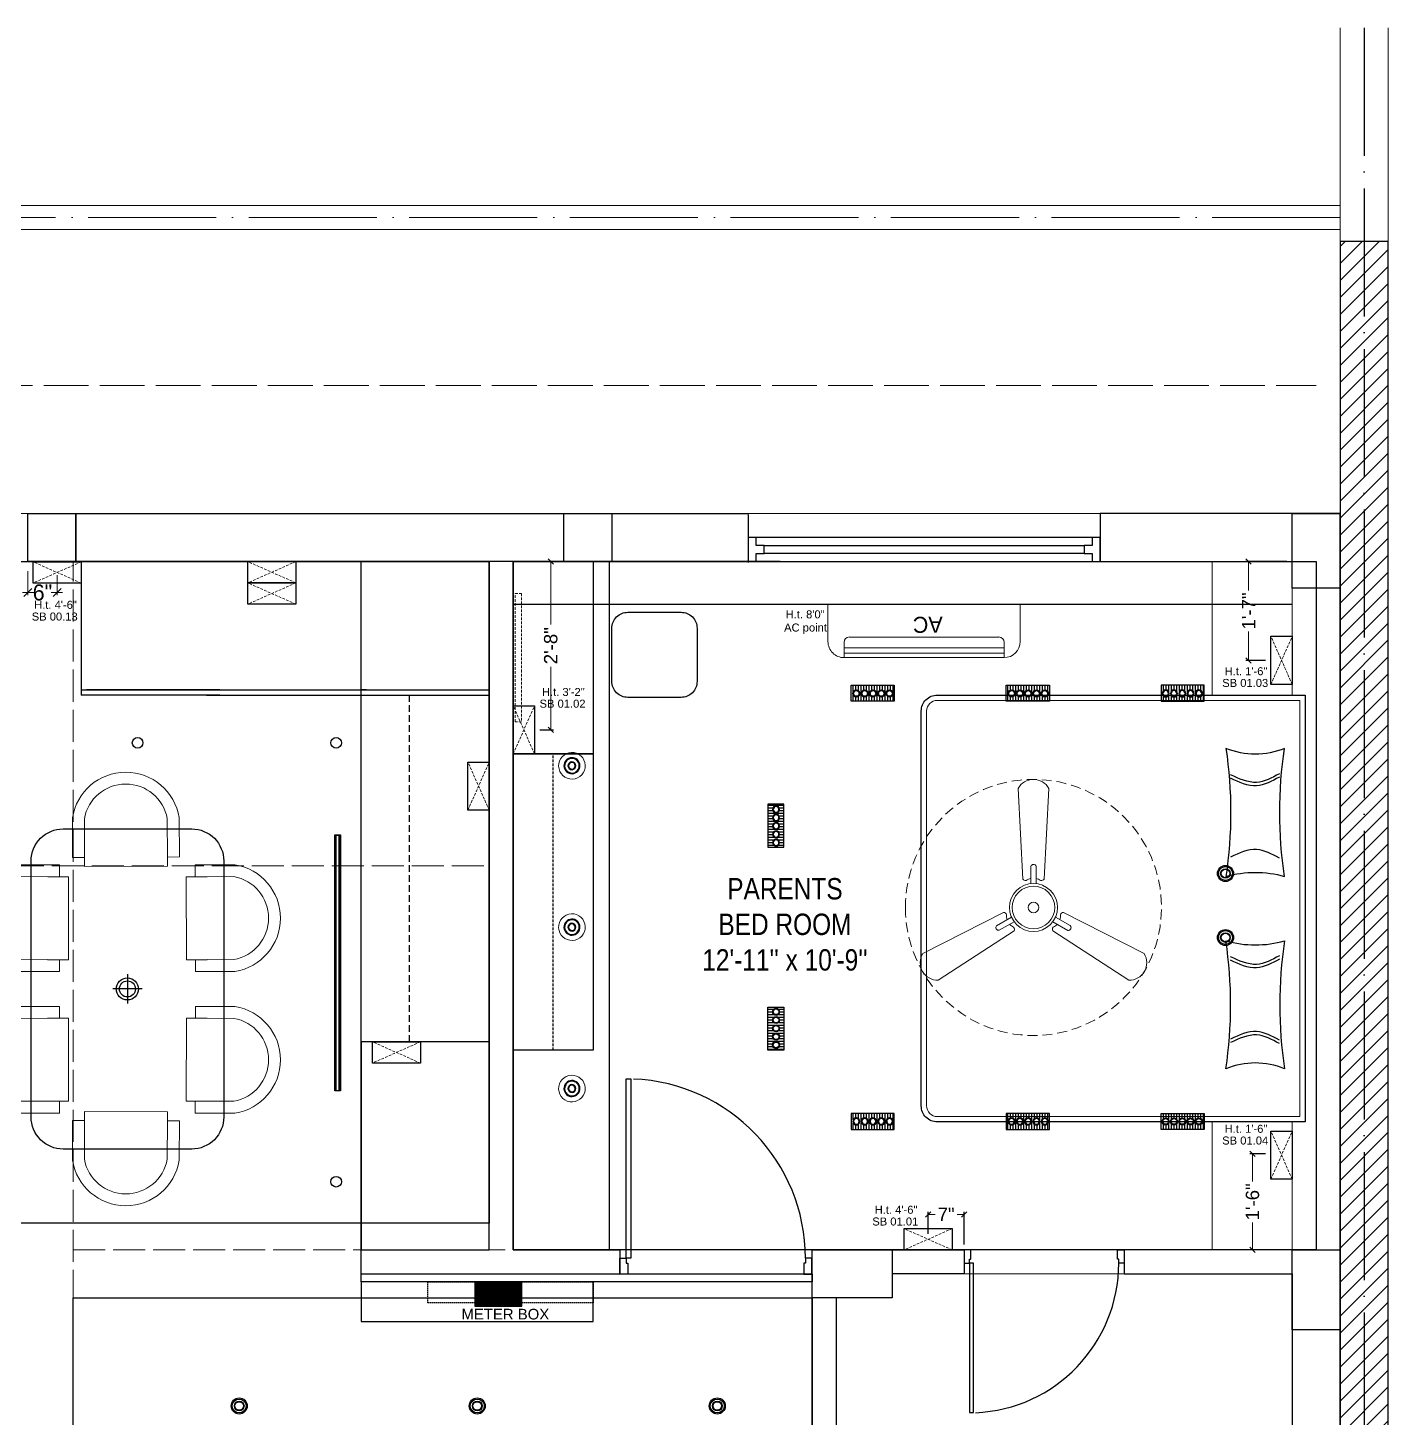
# Model space of a CAD drawing. Header units: millimetres. Extents: x 35877 to 3066687, y -650199 to -40525.
# Drawn here: x 148196.4 to 148451.4, y -180209.5 to -179948.9 of the extents above; entities that cross this region are included whole.
import ezdxf

# ---------------------------------------------------------------- set-up
doc = ezdxf.new("R2010")
doc.units = ezdxf.units.MM
doc.header["$MEASUREMENT"] = 0
doc.header["$PDMODE"] = 35
for name, pattern in [('ACAD_ISO02W100', [15, 12, -3]), ('ACAD_ISO04W100', [30, 24, -3, 0, -3]), ('DASHED', [0.75, 0.5, -0.25]), ('DASHED2', [0.375, 0.25, -0.125]), ('HIDDEN', [0.375, 0.25, -0.125])]:
    doc.linetypes.add(name, pattern=pattern)
doc.layers.get('Defpoints').update_dxf_attribs({"color": 220})
for name, color, linetype in [('AR DOOR', 40, 'Continuous'), ('AR ELE-5', 134, 'Continuous'), ('str coll', 6, 'Continuous')]:
    doc.layers.add(name, color=color, linetype=linetype)
for name, color, linetype, lineweight in [('COLUMN', 1, 'Continuous', 30), ('dim05', 1, 'Continuous', 13), ('el', 7, 'Continuous', 20), ('ELEC-wires', 1, 'DASHED2', 13), ('Electrical', 84, 'Continuous', 30), ('FIRST FLOOR ( TEXT )', 7, 'Continuous', 9), ('FURNITURE', 32, 'Continuous', 9), ('furniture dimensions', 1, 'DASHED', 0), ('GROUND FLOOR', 7, 'Continuous', 9), ('GROUND FLOOR  ( HATCH )', 251, 'Continuous', 9), ('GROUND FLOOR  ( PLINE )', 251, 'Continuous', 30), ('Labelling', 1, 'Continuous', 25), ('Text', 7, 'Continuous', 15), ('wall', 7, 'Continuous', 30), ('X_PLOT', 1, 'Continuous', 9)]:
    doc.layers.add(name, color=color, linetype=linetype, lineweight=lineweight)
doc.layers.add('PDF_INT-ELEC SWITCH BOARD', color=7, linetype='Continuous', true_color=0x00751d)
doc.layers.add('XX~SLAB ( PLINE )', color=251, linetype='Continuous', plot=False)
doc.styles.add('Arial', font='arial.ttf')
doc.styles.add('century g', font='GOTHIC.TTF')
doc.styles.add('KATHA', font='swissc.ttf')
doc.styles.get("Standard").update_dxf_attribs({"font": 'arial.ttf', "height": 6})
doc.styles.add('TEXT', font='eurr____.ttf')
doc.dimstyles.new('Archana', dxfattribs={"dimtxt": 2, "dimasz": 0.75, "dimexe": 0.5, "dimexo": 0.5, "dimgap": 0, "dimtad": 0, "dimzin": 0, "dimdsep": 46, "dimlunit": 4, "dimtxsty": 'century g', "dimblk": 'OBLIQUE', "dimcen": 0, "dimdle": 1, "dimclrd": 256, "dimclre": 256, "dimclrt": 256, "dimadec": 0, "dimazin": 0, "dimtfac": 1, "dimtofl": 0, "dimtmove": 1, "dimatfit": 3, "dimfxl": 1, "dimfxlon": 1, "dimtolj": 1, "dimtzin": 0, "dimlwd": -1, "dimlwe": -1, "dimarcsym": 0})
doc.dimstyles.new('ISO-25', dxfattribs={"dimtxt": 2.5, "dimasz": 1, "dimexe": 0.5, "dimexo": 1, "dimtad": 0, "dimdec": 1, "dimlunit": 4, "dimtxsty": 'Standard', "dimblk": 'OBLIQUE', "dimcen": 2.5, "dimclrd": 1, "dimclre": 1, "dimclrt": 5, "dimadec": 0, "dimazin": 0, "dimtfac": 1, "dimtdec": 1, "dimtmove": 0, "dimatfit": 3, "dimfxl": 1, "dimlwd": -1, "dimarcsym": 0})

# ---------------------------------------------------------------- blocks, each defined once
blk = doc.blocks.new('1')
at = {"color": 9, "true_color": 0xc7c8ca}
blk.add_lwpolyline([(133528.03, -183459.53), (133529.2, -183459.53), (133529.2, -183483.54), (133528.03, -183483.54)], close=True, dxfattribs=at)
at = {"layer": 'FURNITURE', "color": 9, "lineweight": 25, "true_color": 0xc7c8ca}
blk.add_line((133527.66, -183461.53), (133673.66, -183461.53), dxfattribs=at)
at = {"layer": 'FURNITURE', "color": 9, "linetype": 'DASHED', "lineweight": 25, "true_color": 0xc7c8ca}
blk.add_line((133535.13, -183545.12), (133535.13, -183489.56), dxfattribs=at)
at = {"layer": 'FURNITURE', "color": 9, "lineweight": 30, "true_color": 0xc7c8ca}
for points in [[(133527.66, -183453.53), (133542.6, -183453.53), (133542.6, -183489.56), (133527.66, -183489.56)], [(133527.66, -183489.56), (133542.6, -183489.56), (133542.6, -183545.12), (133527.66, -183545.12)]]:
    blk.add_lwpolyline(points, close=True, dxfattribs=at)
at = {"layer": 'FURNITURE', "color": 9, "true_color": 0xc7c8ca}
blk.add_lwpolyline([(133673.66, -183453.53), (133673.66, -183478.54), (133658.66, -183478.54), (133658.66, -183453.53), (133673.66, -183453.53)], dxfattribs=at)
at = {"layer": 'FURNITURE', "color": 9, "lineweight": 30, "true_color": 0xc7c8ca}
for points in [[(133549.14, -183463.02), (133559.1, -183463.02, -0.414214), (133562.1, -183466.02), (133562.1, -183475.98, -0.414214), (133559.1, -183478.98), (133549.14, -183478.98, -0.414214), (133546.14, -183475.98), (133546.14, -183466.02, -0.414214)], [(133604.13, -183555.54), (133604.13, -183481.54, -0.414214), (133607.13, -183478.54), (133676.06, -183478.54), (133676.06, -183558.54), (133607.13, -183558.54, -0.414214)]]:
    blk.add_lwpolyline(points, format="xyb", close=True, dxfattribs=at)
at = {"layer": 'FURNITURE', "color": 9, "true_color": 0xc7c8ca}
blk.add_lwpolyline([(133605.13, -183555.54), (133605.13, -183481.54, -0.414214), (133607.13, -183479.54), (133675.06, -183479.54), (133675.06, -183557.54), (133607.13, -183557.54, -0.414214)], format="xyb", close=True, dxfattribs=at)
blk.add_lwpolyline([(133673.65, -183558.52), (133658.65, -183558.52), (133658.65, -183582.53), (133673.65, -183582.53)], close=True, dxfattribs=at)
blk = doc.blocks.new('*U20')
for points in [[(0, 0), (0, 1120), (30, 1120), (30, 0)], [(-40, 0), (0, 0), (0, -30), (10, -30), (10, -100), (-40, -100)], [(1160, 0), (1120, 0), (1120, -30), (1110, -30), (1110, -100), (1160, -100)]]:
    blk.add_lwpolyline(points, close=True)
at = {"layer": 'AR ELE-5', "linetype": 'ByBlock', "ltscale": 15}
blk.add_arc((-1.6, -0.7), 1121.6, 0.03474, 87.62699, dxfattribs=at)
blk = doc.blocks.new('*U25')
for points in [[(-40, 0), (0, 0), (0, 30), (10, 30), (10, 100), (-40, 100)], [(0, 0), (0, -1120), (30, -1120), (30, 0)], [(1160, 0), (1120, 0), (1120, 30), (1110, 30), (1110, 100), (1160, 100)]]:
    blk.add_lwpolyline(points, close=True)
at = {"layer": 'AR ELE-5', "linetype": 'ByBlock', "ltscale": 15}
blk.add_arc((-2, 1), 1122, 272.373, 359.9653, dxfattribs=at)
blk = doc.blocks.new('SD DSD')
at = {"layer": 'FURNITURE', "color": 9, "true_color": 0xc7c8ca, "transparency": 33554687}
for p, q in [((3348486.7, -514623.32), (3348486.68, -514619.42)), ((3348502.23, -514619.34), (3348502.25, -514623.25)), ((3348486.7, -514623.32), (3348502.25, -514623.25)), ((3348483.69, -514625.26), (3348479.79, -514625.25)), ((3348483.69, -514625.26), (3348483.66, -514640.81)), ((3348505.76, -514625.26), (3348509.66, -514625.25)), ((3348505.76, -514625.26), (3348505.79, -514640.81)), ((3348479.75, -514640.8), (3348483.66, -514640.81)), ((3348509.7, -514640.8), (3348505.79, -514640.81)), ((3348479.75, -514651.77), (3348483.66, -514651.76)), ((3348483.69, -514667.31), (3348483.66, -514651.76)), ((3348505.76, -514667.31), (3348505.79, -514651.76)), ((3348509.7, -514651.77), (3348505.79, -514651.76)), ((3348483.69, -514667.31), (3348479.79, -514667.32)), ((3348486.7, -514669.25), (3348486.68, -514673.16)), ((3348486.7, -514669.25), (3348502.25, -514669.32)), ((3348502.23, -514673.23), (3348502.25, -514669.32)), ((3348505.76, -514667.31), (3348509.66, -514667.32))]:
    blk.add_line(p, q, dxfattribs=at)
at = {"layer": 'FURNITURE', "color": 9, "true_color": 0xc7c8ca, "transparency": 33554687, "flags": 128}
for points in [[(3348502.23, -514621.56), (3348504.46, -514621.55), (3348504.42, -514614.17, 0.853613), (3348484.42, -514614.22), (3348484.46, -514621.65), (3348486.68, -514621.64)], [(3348502.22, -514619.34), (3348502.23, -514621.56), (3348502.2, -514614.36, 0.835758), (3348486.65, -514614.39), (3348486.67, -514619.42), (3348486.68, -514621.64)], [(3348481.97, -514640.8), (3348481.97, -514643.02), (3348474.58, -514643.01, -0.853613), (3348474.58, -514623.01), (3348482.01, -514623.02), (3348482.01, -514625.25)], [(3348507.48, -514640.8), (3348507.48, -514643.02), (3348514.87, -514643.01, 0.853613), (3348514.87, -514623.01), (3348507.44, -514623.02), (3348507.44, -514625.25)], [(3348479.75, -514640.79), (3348481.97, -514640.8), (3348474.77, -514640.78, -0.835758), (3348474.76, -514625.23), (3348479.79, -514625.24), (3348482.01, -514625.25)], [(3348509.7, -514640.79), (3348507.48, -514640.8), (3348514.68, -514640.78, 0.835758), (3348514.69, -514625.23), (3348509.66, -514625.24), (3348507.44, -514625.25)], [(3348481.97, -514651.77), (3348481.97, -514649.55), (3348474.58, -514649.57, 0.853613), (3348474.58, -514669.57), (3348482.01, -514669.55), (3348482.01, -514667.32)], [(3348507.48, -514651.77), (3348507.48, -514649.55), (3348514.87, -514649.57, -0.853613), (3348514.87, -514669.57), (3348507.44, -514669.55), (3348507.44, -514667.32)], [(3348479.75, -514651.78), (3348481.97, -514651.77), (3348474.77, -514651.79, 0.835758), (3348474.76, -514667.34), (3348479.79, -514667.33), (3348482.01, -514667.33)], [(3348509.7, -514651.78), (3348507.48, -514651.77), (3348514.68, -514651.79, -0.835758), (3348514.69, -514667.34), (3348509.66, -514667.33), (3348507.44, -514667.33)], [(3348502.23, -514671.01), (3348504.46, -514671.02), (3348504.42, -514678.4, -0.853613), (3348484.42, -514678.36), (3348484.46, -514670.92), (3348486.68, -514670.93)], [(3348502.22, -514673.23), (3348502.23, -514671.01), (3348502.2, -514678.21, -0.835758), (3348486.65, -514678.18), (3348486.67, -514673.16), (3348486.68, -514670.93)]]:
    blk.add_lwpolyline(points, format="xyb", dxfattribs=at)
at = {"layer": 'FURNITURE', "color": 9, "lineweight": 30, "true_color": 0xc7c8ca, "transparency": 33554687}
blk.add_lwpolyline([(3348506.78, -514676.29), (3348482.68, -514676.29, -0.414214), (3348476.68, -514670.29), (3348476.68, -514622.29, -0.414214), (3348482.68, -514616.29), (3348506.78, -514616.29, -0.414214), (3348512.78, -514622.29), (3348512.78, -514670.29, -0.414214)], format="xyb", close=True, dxfattribs=at)
blk = doc.blocks.new('HYTJUK')
at = {"layer": 'Electrical', "lineweight": -3, "true_color": 0x000000}
h = blk.add_hatch(dxfattribs=at)
h.set_pattern_fill('ANSI31', color=18, scale=4, angle=225)
h.set_pattern_definition([(270, (141588.84366, -3593.0246), (0.5, -2e-16), [])])
h.paths.add_polyline_path([(128595.32, 17374.81), (128596.19, 17375.86, -0.675401), (128596.65, 17377, -0.15536), (128597.03, 17376.88), (128597.65, 17377.63), (128597.65, 17377.81), (128589.56, 17377.81), (128589.56, 17374.81)])
h.paths.add_polyline_path([(128590.43, 17375.68, -1), (128590.43, 17377, -1)], flags=16)
h.paths.add_polyline_path([(128591.98, 17377, -1), (128591.98, 17375.68, -1)], flags=16)
h.paths.add_polyline_path([(128590.43, 17375.81, -1), (128590.43, 17376.87, -1)], flags=0)
h.paths.add_polyline_path([(128591.98, 17376.87, -1), (128591.98, 17375.81, -1)], flags=0)
h.paths.add_polyline_path([(128593.54, 17377, -1), (128593.54, 17375.68, -1)], flags=16)
h.paths.add_polyline_path([(128593.54, 17376.87, -1), (128593.54, 17375.81, -1)], flags=0)
h.paths.add_polyline_path([(128595.09, 17377, -1), (128595.09, 17375.68, -1)], flags=16)
h.paths.add_polyline_path([(128595.09, 17376.87, -1), (128595.09, 17375.81, -1)], flags=0)
h.paths.add_polyline_path([(128596.19, 17375.86), (128595.32, 17374.81), (128597.65, 17374.81), (128597.65, 17377.63), (128597.03, 17376.88, -0.731062), (128596.65, 17375.68, -0.193744)], flags=17)
at = {"layer": 'Electrical', "color": 240, "true_color": 0xed1f24}
blk.add_lwpolyline([(128597.65, 17374.81), (128589.56, 17374.81), (128589.56, 17377.81), (128597.65, 17377.81)], close=True, dxfattribs=at)
at = {"layer": 'Electrical', "color": 18, "lineweight": -3, "true_color": 0x000000}
for centre, radius in [((128590.43, 17376.34), 0.662), ((128590.43, 17376.34), 0.53), ((128591.98, 17376.34), 0.662), ((128591.98, 17376.34), 0.53), ((128593.54, 17376.34), 0.662), ((128593.54, 17376.34), 0.53), ((128595.09, 17376.34), 0.662), ((128595.09, 17376.34), 0.53), ((128596.65, 17376.34), 0.662), ((128596.65, 17376.34), 0.53)]:
    blk.add_circle(centre, radius, dxfattribs=at)
blk = doc.blocks.new('asaasd')
at = {"layer": 'Electrical', "color": 5, "lineweight": 5, "ltscale": 8}
blk.add_ellipse((4539.27, 3683.15), major_axis=(1.69, -1.84), ratio=1, start_param=-0.785398, end_param=5.497787, dxfattribs=at)
at = {"layer": 'Electrical', "color": 5, "ltscale": 8}
for major_axis, start_param, end_param in [((1.02, -1.1), -0.785398, 5.497787), ((-1.01, -0.93), 0.785398, 7.068583), ((-0.544, -0.501), 0.785398, 7.068583), ((-0.453, -0.417), 0.785398, 7.068583)]:
    blk.add_ellipse((4539.27, 3683.15), major_axis=major_axis, ratio=1, start_param=start_param, end_param=end_param, dxfattribs=at)
blk = doc.blocks.new('ac paln')
at = {"layer": 'Electrical', "lineweight": 15}
for p, q in [((389238.69, -37646.36), (389238.69, -37610.34)), ((389238.69, -37610.34), (389245.67, -37610.34)), ((389244.81, -37642.35), (389244.81, -37614.35)), ((389245.81, -37613.35), (389248.68, -37613.35)), ((389246.82, -37643.35), (389246.82, -37613.35)), ((389247.82, -37643.35), (389247.82, -37613.35)), ((389248.68, -37613.35), (389248.68, -37643.35)), ((389248.68, -37643.35), (389248.68, -37613.35)), ((389245.81, -37643.35), (389248.68, -37643.35)), ((389248.68, -37643.35), (389248.68, -37643.35)), ((389245.67, -37646.36), (389238.69, -37646.36))]:
    blk.add_line(p, q, dxfattribs=at)
for centre, start, end in [((389245.67, -37613.35), 0, 90), ((389245.67, -37643.35), 270, 0)]:
    blk.add_arc(centre, 3.01, start, end, dxfattribs=at)
at = {"layer": 'Electrical', "lineweight": 15, "extrusion": (0, 0, -1)}
for centre, start_param, end_param in [((389245.81, -37614.35), -0.785398, 0.785398), ((389245.81, -37642.35), 3.926991, 5.497787)]:
    blk.add_ellipse(centre, major_axis=(-0.71, 0.71), ratio=1, start_param=start_param, end_param=end_param, dxfattribs=at)
at = {"layer": 'Text', "style": 'TEXT'}
blk.add_text('AC', height=3, rotation=270, dxfattribs=at).set_placement((389241.02, -37624.87))
blk = doc.blocks.new('fan')
at = {"layer": 'Electrical', "lineweight": 15, "ltscale": 20}
for p, q in [((3300835.29, -509900.78), (3300836.47, -509923.43)), ((3300841.81, -509923.43), (3300842.99, -509900.78)), ((3300838.47, -509924.57), (3300838.47, -509920.25)), ((3300839.81, -509920.28), (3300839.81, -509924.57)), ((3300831.66, -509931.77), (3300811.45, -509942.07)), ((3300829.93, -509935.08), (3300833.64, -509932.93)), ((3300834.31, -509934.09), (3300830.57, -509936.25)), ((3300847.68, -509936.23), (3300843.97, -509934.09)), ((3300844.64, -509932.93), (3300848.38, -509935.09)), ((3300866.83, -509942.07), (3300846.62, -509931.77)), ((3300815.3, -509948.74), (3300834.33, -509936.39)), ((3300843.95, -509936.39), (3300862.98, -509948.74))]:
    blk.add_line(p, q, dxfattribs=at)
at = {"layer": 'Electrical', "linetype": 'DASHED', "lineweight": 15, "ltscale": 5}
blk.add_circle((3300839.14, -509930.53), 32, dxfattribs=at)
at = {"layer": 'Electrical', "lineweight": 15, "ltscale": 20}
for centre, major_axis, start_param, end_param in [((3300839.14, -509902.94), (3.12, 3.12), -0.272136, 1.842967), ((3300839.13, -509920.5), (0.501, 0.501), -0.465536, 1.983618), ((3300839.14, -509930.53), (4.24, -4.24), 3.14161, 9.424795), ((3300837.1, -509923.08), (0.51, 0.51), 2.863014, 4.257784), ((3300839.14, -509926.42), (2.27, -2.27), 2.565057, 2.951308), ((3300839.14, -509926.42), (2.27, 2.27), 0.19032, 0.57657), ((3300841.18, -509923.08), (0.51, -0.51), 5.167028, 6.561799), ((3300839.14, -509930.53), (3.77, -3.77), 1.749190548672175e-05, 6.283202799085073), ((3300839.14, -509930.53), (0.943, 0.943), 1.570814, 7.853999), ((3300831.67, -509932.49), (0.51, -0.51), 0.978238, 2.373008), ((3300835.59, -509932.58), (2.27, -2.27), 3.855511, 4.241762), ((3300835.59, -509932.58), (2.27, -2.27), 4.659452, 5.045703), ((3300842.69, -509932.58), (2.27, 2.27), 4.37911, 4.765361), ((3300842.69, -509932.58), (2.27, 2.27), 5.183051, 5.569301), ((3300846.61, -509932.49), (0.51, -0.51), 2.339416, 3.734186), ((3300830.46, -509935.55), (0.501, -0.501), 3.199655, 5.648809), ((3300833.71, -509936.02), (0.51, 0.51), -1.325776, 0.068994), ((3300844.57, -509936.02), (0.51, -0.51), 3.072633, 4.467404), ((3300847.83, -509935.54), (0.501, 0.501), 3.723254, 6.172408), ((3300815.25, -509944.32), (3.12, -3.12), 3.393055, 5.508159), ((3300863.03, -509944.32), (3.12, -3.12), 5.48745, 7.602554)]:
    blk.add_ellipse(centre, major_axis=major_axis, ratio=1, start_param=start_param, end_param=end_param, dxfattribs=at)
blk = doc.blocks.new('6616')
at = {"color": 242, "linetype": 'DASHED', "true_color": 0xcd2027}
for p, q in [((386784.79, -36915.77), (386775.78, -36911.78)), ((386784.79, -36911.78), (386775.78, -36915.77))]:
    blk.add_line(p, q, dxfattribs=at)
at = {"layer": 'ELEC-wires', "color": 5, "linetype": 'ByBlock', "lineweight": 30, "ltscale": 4}
blk.add_lwpolyline([(386775.78, -36911.78), (386784.79, -36911.78), (386784.79, -36915.77), (386775.78, -36915.77)], close=True, dxfattribs=at)
blk = doc.blocks.new('_Oblique')
at = {"layer": 'wall', "color": 0, "lineweight": -2}
blk.add_line((-0.5, -0.5), (0.5, 0.5), dxfattribs=at)
blk = doc.blocks.new('*D878')
at = {"layer": 'Defpoints', "color": 0, "linetype": 'Continuous', "lineweight": 0, "transparency": 16777216}
for p in [(148196.44, -180049.02), (148201.94, -180051.01), (148196.44, -180054.77)]:
    blk.add_point(p, dxfattribs=at)
at = {"layer": 'furniture dimensions', "color": 5, "linetype": 'Continuous', "transparency": 16777216}
for p, q in [((148196.44, -180050.77), (148196.44, -180055.27)), ((148195.44, -180054.77), (148197.58, -180054.77)), ((148202.94, -180054.77), (148200.8, -180054.77))]:
    blk.add_line(p, q, dxfattribs=at)
at = {"layer": 'furniture dimensions', "color": 5, "linetype": 'ByBlock', "transparency": 16777216}
blk.add_line((148201.94, -180051.51), (148201.94, -180055.27), dxfattribs=at)
at = {"layer": 'furniture dimensions', "color": 5, "linetype": 'Continuous', "transparency": 16777216, "xscale": 1.5, "yscale": 1.5, "zscale": 1.5, "rotation": 180}
blk.add_blockref('_Oblique', (148196.44, -180054.77), dxfattribs=at)
at = {"layer": 'furniture dimensions', "color": 5, "linetype": 'Continuous', "transparency": 16777216, "xscale": 1.5, "yscale": 1.5, "zscale": 1.5}
blk.add_blockref('_Oblique', (148201.94, -180054.77), dxfattribs=at)
at = {"layer": 'furniture dimensions', "linetype": 'Continuous', "lineweight": 0, "transparency": 16777216, "insert": (148199.19, -180054.77), "char_height": 3, "attachment_point": 5, "style": 'century g'}
blk.add_mtext('\\A1;6"', dxfattribs=at)
blk = doc.blocks.new('*D886')
at = {"layer": 'Defpoints', "color": 0, "lineweight": 0, "transparency": 16777216}
for p in [(148289.09, -180048.98), (148294.47, -180048.98), (148291.42, -180080.5)]:
    blk.add_point(p, dxfattribs=at)
at = {"layer": 'dim05', "color": 1, "linetype": 'Continuous', "lineweight": -2, "transparency": 16777216}
for p, q in [((148290.09, -180048.98), (148294.97, -180048.98)), ((148292.42, -180080.5), (148294.97, -180080.5))]:
    blk.add_line(p, q, dxfattribs=at)
at = {"layer": 'dim05', "color": 1, "linetype": 'Continuous', "transparency": 16777216}
for p, q in [((148294.47, -180048.98), (148294.47, -180060.77)), ((148294.47, -180080.5), (148294.47, -180068.71))]:
    blk.add_line(p, q, dxfattribs=at)
at = {"layer": 'dim05', "color": 1, "transparency": 16777216}
for p, rotation in [((148294.47, -180048.98), 90), ((148294.47, -180080.5), 270)]:
    blk.add_blockref('_Oblique', p, dxfattribs=dict(at, rotation=rotation))
at = {"layer": 'dim05', "color": 5, "lineweight": 25, "transparency": 16777216, "insert": (148294.47, -180064.74), "char_height": 2.5, "attachment_point": 5, "rotation": 90, "style": 'Arial'}
blk.add_mtext('2\'-8"', dxfattribs=at)
blk = doc.blocks.new('*D887')
at = {"layer": 'Defpoints', "color": 0, "lineweight": 0, "transparency": 16777216}
for p in [(148371.95, -180171.32), (148365.2, -180175.98), (148371.95, -180177.98)]:
    blk.add_point(p, dxfattribs=at)
at = {"layer": 'dim05', "color": 1, "linetype": 'Continuous', "lineweight": -2, "transparency": 16777216}
for p, q in [((148365.2, -180174.98), (148365.2, -180170.82)), ((148371.95, -180176.98), (148371.95, -180170.82))]:
    blk.add_line(p, q, dxfattribs=at)
at = {"layer": 'dim05', "color": 1, "linetype": 'Continuous', "transparency": 16777216}
for p, q in [((148365.2, -180171.32), (148366.52, -180171.32)), ((148371.95, -180171.32), (148370.62, -180171.32))]:
    blk.add_line(p, q, dxfattribs=at)
at = {"layer": 'dim05', "color": 1, "transparency": 16777216, "rotation": 180}
blk.add_blockref('_Oblique', (148365.2, -180171.32), dxfattribs=at)
at = {"layer": 'dim05', "color": 1, "transparency": 16777216}
blk.add_blockref('_Oblique', (148371.95, -180171.32), dxfattribs=at)
at = {"layer": 'dim05', "color": 5, "lineweight": 25, "transparency": 16777216, "insert": (148368.57, -180171.32), "char_height": 2.5, "attachment_point": 5, "style": 'Arial'}
blk.add_mtext('7"', dxfattribs=at)
blk = doc.blocks.new('*D888')
at = {"layer": 'Defpoints', "color": 0, "lineweight": 0, "transparency": 16777216}
for p in [(148425.28, -180048.98), (148433.45, -180048.98), (148429.46, -180067.48)]:
    blk.add_point(p, dxfattribs=at)
at = {"layer": 'dim05', "color": 1, "linetype": 'Continuous', "lineweight": -2, "transparency": 16777216}
for p, q in [((148432.45, -180048.98), (148424.78, -180048.98)), ((148428.46, -180067.48), (148424.78, -180067.48))]:
    blk.add_line(p, q, dxfattribs=at)
at = {"layer": 'dim05', "color": 1, "linetype": 'Continuous', "transparency": 16777216}
for p, q in [((148425.28, -180048.98), (148425.28, -180054.4)), ((148425.28, -180067.48), (148425.28, -180062.06))]:
    blk.add_line(p, q, dxfattribs=at)
at = {"layer": 'dim05', "color": 1, "transparency": 16777216}
for p, rotation in [((148425.28, -180048.98), 90), ((148425.28, -180067.48), 270)]:
    blk.add_blockref('_Oblique', p, dxfattribs=dict(at, rotation=rotation))
at = {"layer": 'dim05', "color": 5, "lineweight": 25, "transparency": 16777216, "insert": (148425.28, -180058.23), "char_height": 2.5, "attachment_point": 5, "rotation": 90, "style": 'Arial'}
blk.add_mtext('1\'-7"', dxfattribs=at)
blk = doc.blocks.new('*D889')
at = {"layer": 'Defpoints', "color": 0, "lineweight": 0, "transparency": 16777216}
for p in [(148429.45, -180159.97), (148426.01, -180177.98), (148429.45, -180177.98)]:
    blk.add_point(p, dxfattribs=at)
at = {"layer": 'dim05', "color": 1, "linetype": 'Continuous', "lineweight": -2, "transparency": 16777216}
for p, q in [((148428.45, -180159.97), (148425.51, -180159.97)), ((148428.45, -180177.98), (148425.51, -180177.98))]:
    blk.add_line(p, q, dxfattribs=at)
at = {"layer": 'dim05', "color": 1, "linetype": 'Continuous', "transparency": 16777216}
for p, q in [((148426.01, -180159.97), (148426.01, -180165.15)), ((148426.01, -180177.98), (148426.01, -180172.81))]:
    blk.add_line(p, q, dxfattribs=at)
at = {"layer": 'dim05', "color": 1, "transparency": 16777216}
for p, rotation in [((148426.01, -180159.97), 90), ((148426.01, -180177.98), 270)]:
    blk.add_blockref('_Oblique', p, dxfattribs=dict(at, rotation=rotation))
at = {"layer": 'dim05', "color": 5, "lineweight": 25, "transparency": 16777216, "insert": (148426.01, -180168.98), "char_height": 2.5, "attachment_point": 5, "rotation": 90, "style": 'Arial'}
blk.add_mtext('1\'-6"', dxfattribs=at)

msp = doc.modelspace()

# ---------------------------------------------------------------- hatches: boundary and pattern name
at = {"layer": 'el', "ltscale": 10, "true_color": 0x939598, "transparency": 33554687}
h = msp.add_hatch(dxfattribs=at)
h.set_pattern_fill('ANSI31', color=252, scale=0.3)
h.set_pattern_definition([(45, (-3172275.99564, 329959.95541), (-0.0265165042945, 0.0265165042945), [])])
h.paths.add_polyline_path([(148289.065, -180188.527), (148289.065, -180183.979), (148280.25, -180183.979), (148280.25, -180188.527)])
at = {"layer": 'GROUND FLOOR  ( HATCH )', "transparency": 33554687}
h = msp.add_hatch(dxfattribs=at)
h.set_pattern_fill('ANSI31', color=6, scale=18, style=0)
h.set_pattern_definition([(45, (31910.7547, -17713.3043), (-1.590990258, 1.590990258), [])])
h.paths.add_polyline_path([(148451.441, -179988.979), (148442.441, -179988.979), (148442.441, -180332.479), (148451.441, -180332.479)])

# ---------------------------------------------------------------- linework, layer by layer
at = {"layer": 'COLUMN', "transparency": 33554687, "elevation": -0.005}
for points in [[(148196.441, -180039.979), (148205.441, -180039.979), (148205.441, -180048.979), (148196.441, -180048.979)], [(148296.941, -180039.979), (148305.941, -180039.979), (148305.941, -180048.979), (148296.941, -180048.979)], [(148433.445, -180039.979), (148442.441, -180039.979), (148442.441, -180053.979), (148433.445, -180053.979)], [(148358.441, -180177.979), (148358.441, -180186.979), (148343.441, -180186.979), (148343.441, -180177.979)], [(148433.441, -180177.979), (148442.441, -180177.979), (148442.441, -180192.979), (148433.441, -180192.979)]]:
    msp.add_lwpolyline(points, close=True, dxfattribs=at)
at = {"layer": 'Electrical', "transparency": 33554687}
for p, q in [((148215.113, -180126.329), (148215.113, -180131.816)), ((148217.857, -180129.072), (148212.37, -180129.072))]:
    msp.add_line(p, q, dxfattribs=at)
at = {"layer": 'Electrical', "color": 152, "lineweight": 30, "true_color": 0x2776bb, "transparency": 33554687, "elevation": -0.008}
for points in [[(148253.967, -180148.173), (148253.967, -180100.195), (148255.027, -180100.195), (148255.027, -180148.173)], [(148254.838, -180100.295), (148254.153, -180100.295), (148254.153, -180148.09), (148254.838, -180148.09)], [(148254.82, -180100.314), (148254.172, -180100.314), (148254.172, -180148.072), (148254.82, -180148.072)]]:
    msp.add_lwpolyline(points, close=True, dxfattribs=at)
at = {"layer": 'Electrical', "color": 18, "ltscale": 8, "true_color": 0x000000, "transparency": 33554687}
for centre, radius in [((148420.941, -180107.432, -0.005), 1.504), ((148420.941, -180107.432, -0.005), 1.304), ((148420.941, -180107.432, -0.005), 0.904), ((148420.941, -180107.432, -0.005), 0.804), ((148420.941, -180119.432, -0.005), 1.504), ((148420.941, -180119.432, -0.005), 1.304), ((148420.941, -180119.432, -0.005), 0.904), ((148420.941, -180119.432, -0.005), 0.804), ((148236.066, -180207.229, -0.005), 1.504), ((148236.066, -180207.229, -0.005), 1.304), ((148236.066, -180207.229, -0.005), 0.904), ((148236.066, -180207.229, -0.005), 0.804), ((148280.691, -180207.229, -0.005), 1.504), ((148280.691, -180207.229, -0.005), 1.304), ((148280.691, -180207.229, -0.005), 0.904), ((148280.691, -180207.229, -0.005), 0.804), ((148325.682, -180207.229, -0.005), 1.504), ((148325.682, -180207.229, -0.005), 1.304), ((148325.682, -180207.229, -0.005), 0.904), ((148325.682, -180207.229, -0.005), 0.804)]:
    msp.add_circle(centre, radius, dxfattribs=at)
at = {"layer": 'Electrical', "transparency": 33554687}
for radius in [2.058, 1.5]:
    msp.add_circle((148215.113, -180129.072), radius, dxfattribs=at)
at = {"layer": 'FURNITURE', "color": 9, "lineweight": 30, "true_color": 0xc7c8ca, "transparency": 33554687}
for p, q in [((148206.441, -180048.979, -0.005), (148206.441, -180073.979, -0.005)), ((148258.941, -180073.979, -0.005), (148258.941, -180048.979, -0.005)), ((148206.441, -180072.979, -0.005), (148282.941, -180072.979, -0.005)), ((148232.441, -180073.979, -0.005), (148206.441, -180073.979, -0.005)), ((148232.439, -180072.979, -0.005), (148207.439, -180072.979, -0.005)), ((148229.941, -180073.979, -0.005), (148282.941, -180073.979, -0.005)), ((148258.941, -180072.979, -0.005), (148282.941, -180072.979, -0.005)), ((148259.941, -180072.979, -0.005), (148258.941, -180072.979, -0.005)), ((148258.941, -180177.979, -0.005), (148258.941, -180073.979, -0.005)), ((148258.941, -180183.979, -0.005), (148258.941, -180191.412, -0.005)), ((148302.441, -180191.412, -0.005), (148302.441, -180183.979, -0.005)), ((148258.941, -180191.412, -0.005), (148302.441, -180191.412, -0.005))]:
    msp.add_line(p, q, dxfattribs=at)
at = {"layer": 'FURNITURE', "color": 9, "linetype": 'HIDDEN', "lineweight": 30, "ltscale": 5, "true_color": 0xc7c8ca, "transparency": 33554687}
msp.add_line((148267.941, -180073.979, -0.005), (148267.941, -180138.977, -0.005), dxfattribs=at)
at = {"layer": 'FURNITURE', "color": 9, "lineweight": 30, "true_color": 0xc7c8ca, "transparency": 33554687, "elevation": -0.011}
for points in [[(148421.021, -180107.978, -0.1371628), (148432.021, -180107.978, -0.0757258), (148432.021, -180083.978, -0.203137), (148421.021, -180083.978, -0.0741156)], [(148421.021, -180120.059, 0.1371628), (148432.021, -180120.059, 0.0757258), (148432.021, -180144.059, 0.203137), (148421.021, -180144.059, 0.0741156)]]:
    msp.add_lwpolyline(points, format="xyb", close=True, dxfattribs=at)
at = {"layer": 'FURNITURE', "color": 9, "lineweight": 30, "true_color": 0xc7c8ca, "transparency": 33554687, "elevation": -0.005}
for points in [[(148258.941, -180177.979), (148282.941, -180177.979), (148282.941, -180138.977), (148258.941, -180138.977)], [(148258.941, -180182.479), (148343.441, -180182.479), (148343.441, -180183.979), (148258.941, -180183.979)]]:
    msp.add_lwpolyline(points, close=True, dxfattribs=at)
at = {"layer": 'FURNITURE', "color": 9, "linetype": 'DASHED2', "lineweight": 30, "true_color": 0xc7c8ca, "transparency": 33554687, "elevation": -0.005}
msp.add_lwpolyline([(148271.441, -180183.979), (148302.441, -180183.979), (148302.441, -180187.895), (148271.441, -180187.895)], close=True, dxfattribs=at)
at = {"layer": 'FURNITURE', "color": 240, "lineweight": 30, "true_color": 0xed1f24, "transparency": 33554687}
for centre in [(148217.03, -180082.938), (148254.253, -180082.938, -0.005), (148254.253, -180165.192, -0.011)]:
    msp.add_circle(centre, 1, dxfattribs=at)
at = {"layer": 'FURNITURE', "color": 9, "lineweight": 30, "true_color": 0xc7c8ca, "transparency": 33554687}
for points in [[(148431.046, -180088.72, -0.011), (148429.629, -180089.492, -0.011), (148426.635, -180091.123, -0.011), (148423.519, -180089.682, -0.011), (148421.877, -180088.923, -0.011)], [(148431.046, -180089.364, -0.011), (148429.629, -180090.136, -0.011), (148426.635, -180091.767, -0.011), (148423.519, -180090.327, -0.011), (148421.877, -180089.568, -0.011)], [(148431.046, -180104.556, -0.011), (148429.629, -180103.784, -0.011), (148426.635, -180102.153, -0.011), (148423.519, -180103.593, -0.011), (148421.877, -180104.352, -0.011)], [(148431.046, -180122.837, -0.011), (148429.629, -180123.609, -0.011), (148426.635, -180125.239, -0.011), (148423.519, -180123.799, -0.011), (148421.877, -180123.04, -0.011)], [(148431.046, -180123.481, -0.011), (148429.629, -180124.253, -0.011), (148426.635, -180125.884, -0.011), (148423.519, -180124.444, -0.011), (148421.877, -180123.685, -0.011)], [(148431.046, -180138.672, -0.011), (148429.629, -180137.9, -0.011), (148426.635, -180136.27, -0.011), (148423.519, -180137.71, -0.011), (148421.877, -180138.469, -0.011)], [(148431.046, -180139.317, -0.011), (148429.629, -180138.545, -0.011), (148426.635, -180136.914, -0.011), (148423.519, -180138.355, -0.011), (148421.877, -180139.114, -0.011)]]:
    msp.add_open_spline(points, degree=3, knots=[0, 0, 0, 0, 4.5779171, 9.671137, 9.671137, 9.671137, 9.671137], dxfattribs=at)
at = {"layer": 'furniture dimensions', "color": 9, "linetype": 'Continuous', "lineweight": 30, "true_color": 0xc7c8ca, "transparency": 33554687}
msp.add_line((148305.441, -180048.979, -0.005), (148305.441, -180177.979, -0.005), dxfattribs=at)
at = {"layer": 'furniture dimensions', "color": 9, "linetype": 'Continuous', "lineweight": 30, "true_color": 0xc7c8ca, "transparency": 33554687, "elevation": -0.005}
for points in [[(148050.941, -180048.979), (148282.941, -180048.979), (148282.941, -180172.979), (148050.941, -180172.979)], [(148287.441, -180048.979), (148437.941, -180048.979), (148437.941, -180177.979), (148287.441, -180177.979)], [(148204.941, -180186.979), (148343.441, -180186.979), (148343.441, -180227.479), (148204.941, -180227.479)]]:
    msp.add_lwpolyline(points, close=True, dxfattribs=at)
at = {"layer": 'furniture dimensions', "color": 18, "lineweight": 0, "true_color": 0x000000, "transparency": 33554687, "elevation": -0.005}
msp.add_lwpolyline([(148287.441, -180048.979), (148437.941, -180048.979), (148437.941, -180177.979), (148287.441, -180177.979)], close=True, dxfattribs=at)
at = {"layer": 'GROUND FLOOR', "transparency": 33554687}
for p, q in [((148442.441, -179948.93, -0.005), (148442.441, -180469.863, -0.005)), ((148442.441, -179948.93, -0.005), (148442.441, -180039.979, -0.005)), ((148451.441, -179948.93, -0.005), (148451.441, -180469.863, -0.005)), ((147942.191, -179982.229, -0.005), (148442.441, -179982.229, -0.005)), ((147946.691, -179986.729, -0.005), (148442.441, -179986.729, -0.005)), ((148442.441, -180039.979, -0.005), (148041.941, -180039.979, -0.005)), ((148196.441, -180039.979, -0.005), (148196.441, -180048.979, -0.005)), ((148205.441, -180039.979, -0.005), (148205.441, -180048.979, -0.005)), ((148331.441, -180040.13), (148331.441, -180049.13)), ((148397.441, -180039.979, -0.005), (148397.441, -180048.979, -0.005)), ((148278.941, -180048.979, -0.005), (148196.441, -180048.979, -0.005)), ((148433.441, -180048.979, -0.005), (148283.441, -180048.979, -0.005)), ((148282.941, -180177.979, -0.005), (148258.941, -180177.979, -0.005)), ((148258.941, -180182.479, -0.005), (148258.941, -180177.979, -0.005)), ((148287.441, -180177.979, -0.005), (148305.441, -180177.979, -0.005)), ((148343.441, -180177.979, -0.005), (148343.441, -180332.479, -0.005)), ((148371.941, -180177.979, -0.005), (148343.441, -180177.979, -0.005)), ((148371.941, -180177.979, -0.005), (148371.941, -180182.479, -0.005)), ((148433.441, -180177.979, -0.005), (148401.945, -180177.977, -0.005)), ((148401.945, -180177.977, -0.005), (148401.945, -180182.477, -0.005)), ((148433.441, -180182.479, -0.005), (148358.441, -180182.479, -0.005)), ((148433.441, -180182.479, -0.005), (148433.441, -180309.979, -0.005)), ((148347.941, -180186.979, -0.005), (148347.941, -180309.979, -0.005))]:
    msp.add_line(p, q, dxfattribs=at)
at = {"layer": 'GROUND FLOOR', "color": 1, "linetype": 'ACAD_ISO04W100', "transparency": 33554687}
msp.add_line((148446.941, -179948.93, -0.005), (148446.941, -180332.479, -0.005), dxfattribs=at)
at = {"layer": 'GROUND FLOOR', "color": 1, "linetype": 'ACAD_ISO04W100', "transparency": 33554687, "elevation": -0.005}
msp.add_lwpolyline([(148442.441, -179984.479), (147944.441, -179984.479), (147944.441, -180446.979), (148442.441, -180446.979)], dxfattribs=at)
at = {"layer": 'GROUND FLOOR', "color": 6, "lineweight": 30, "transparency": 33554687, "elevation": -0.005}
msp.add_lwpolyline([(148451.441, -179988.979), (148442.441, -179988.979), (148442.441, -180332.479), (148451.441, -180332.479)], close=True, dxfattribs=at)
at = {"layer": 'GROUND FLOOR', "linetype": 'ACAD_ISO02W100', "ltscale": 0.7, "transparency": 33554687, "elevation": -0.005}
msp.add_lwpolyline([(148041.941, -180015.979), (148437.941, -180015.979)], dxfattribs=at)
at = {"layer": 'GROUND FLOOR  ( PLINE )', "transparency": 33554687}
for p, q in [((148205.441, -180039.979, -0.005), (148331.441, -180039.979)), ((148205.441, -180048.979, -0.005), (148205.441, -180039.979, -0.005)), ((148331.441, -180040.13), (148331.441, -180049.13)), ((148278.941, -180048.979, -0.005), (148205.441, -180048.979, -0.005)), ((148337.441, -180048.979, -0.005), (148278.941, -180048.979, -0.005)), ((148282.941, -180177.979, -0.005), (148282.941, -180048.979, -0.005)), ((148287.441, -180048.979, -0.005), (148287.441, -180177.979, -0.005)), ((148258.941, -180182.479, -0.005), (148258.941, -180177.979, -0.005)), ((148258.941, -180177.979, -0.005), (148282.941, -180177.979, -0.005)), ((148287.441, -180177.979, -0.005), (148307.402, -180177.979, -0.005)), ((148307.402, -180177.979, -0.005), (148307.402, -180182.546, -0.005)), ((148258.941, -180182.479, -0.005), (148307.402, -180182.546, -0.005))]:
    msp.add_line(p, q, dxfattribs=at)
at = {"layer": 'GROUND FLOOR  ( PLINE )', "transparency": 33554687, "elevation": -0.005}
msp.add_lwpolyline([(148442.441, -180039.979), (148397.441, -180039.979), (148397.441, -180048.979), (148437.941, -180048.979), (148437.941, -180177.979), (148401.945, -180177.977), (148401.945, -180182.477), (148433.441, -180182.479), (148433.441, -180309.979), (148400.441, -180309.979), (148400.441, -180314.479), (148433.441, -180314.479), (148433.441, -180332.479), (148442.441, -180332.479)], close=True, dxfattribs=at)
for points in [[(148347.941, -180309.979), (148376.436, -180309.979), (148376.436, -180314.479), (148347.941, -180314.479), (148347.941, -180332.479), (148343.441, -180332.479), (148343.441, -180177.979), (148371.941, -180177.979), (148371.941, -180182.479), (148358.441, -180182.479)], [(148347.941, -180186.979), (148347.941, -180309.979)]]:
    msp.add_lwpolyline(points, dxfattribs=at)
at = {"layer": 'Labelling', "color": 251, "linetype": 'ACAD_ISO02W100', "lineweight": 0, "ltscale": 0.5, "true_color": 0x636466, "transparency": 33554687}
for p, q in [((148204.941, -180322.728, -0.005), (148204.941, -180048.979, -0.005)), ((148050.941, -180105.979, -0.005), (148282.941, -180105.979, -0.005)), ((148204.941, -180177.979, -0.005), (148343.441, -180177.979, -0.005)), ((148204.941, -180186.979, -0.005), (148343.441, -180186.979, -0.005))]:
    msp.add_line(p, q, dxfattribs=at)
at = {"layer": 'Labelling', "color": 251, "linetype": 'ACAD_ISO02W100', "lineweight": 0, "ltscale": 10, "true_color": 0x636466, "transparency": 33554687}
msp.add_line((148305.441, -180048.979, -0.005), (148305.441, -180177.979, -0.005), dxfattribs=at)
at = {"layer": 'PDF_INT-ELEC SWITCH BOARD', "color": 40, "lineweight": 30, "true_color": 0xffc61a, "transparency": 33554687}
msp.add_line((148280.25, -180183.979, -0.005), (148289.065, -180188.527, -0.005), dxfattribs=at)
at = {"layer": 'PDF_INT-ELEC SWITCH BOARD', "color": 40, "lineweight": 30, "true_color": 0xffc61a, "transparency": 33554687, "elevation": -0.005}
msp.add_lwpolyline([(148289.065, -180188.527), (148289.065, -180183.979), (148280.25, -180183.979), (148280.25, -180188.527)], close=True, dxfattribs=at)
at = {"layer": 'X_PLOT', "linetype": 'ACAD_ISO04W100', "lineweight": 30, "transparency": 33554687}
msp.add_line((148446.941, -179948.93, -0.005), (148446.941, -180444.729, -0.005), dxfattribs=at)
at = {"layer": 'XX~SLAB ( PLINE )', "transparency": 33554687, "elevation": -0.005}
msp.add_lwpolyline([(148397.441, -180044.479), (148395.941, -180044.479), (148395.941, -180045.979), (148394.441, -180045.979), (148394.441, -180047.479), (148334.441, -180047.479), (148334.441, -180045.979), (148332.941, -180045.979), (148332.941, -180044.479), (148331.441, -180044.479), (148331.441, -180048.979), (148332.941, -180048.979), (148332.941, -180047.479), (148334.441, -180047.479), (148334.441, -180045.979), (148394.441, -180045.979), (148394.441, -180047.479), (148395.941, -180047.479), (148395.941, -180048.979), (148397.441, -180048.979), (148397.441, -180044.479), (148331.441, -180044.479), (148331.441, -180048.979), (148397.441, -180048.979)], close=True, dxfattribs=at)

# ---------------------------------------------------------------- block references
at = {"transparency": 33554687, "xscale": -1}
for p in [(152837.707, -183770.384, -0.005), (152837.707, -183800.634, -0.005), (152837.707, -183830.884, -0.005)]:
    msp.add_blockref('asaasd', p, dxfattribs=at)
at = {"layer": 'AR DOOR', "linetype": 'ByBlock', "lineweight": -2, "transparency": 33554687, "extrusion": (0, 0, -1)}
for name, p, xscale, yscale, zscale in [('*U20', (-148308.602, -180179.546, 0.005), -0.02999999999997555, 0.02999999999997555, -0.02999999999997555), ('*U25', (-148372.941, -180180.478, 0.005), -0.02500332000264408, 0.02500332000264408, -0.02500332000264408)]:
    msp.add_blockref(name, p, dxfattribs=dict(at, xscale=xscale, yscale=yscale, zscale=zscale))
at = {"layer": 'dim05', "color": 1, "lineweight": 35, "transparency": 33554687, "xscale": -0.7500069902881101, "yscale": 0.7500069902881101, "zscale": 0.7500069902881101}
msp.add_blockref('fan', (2624037.376, 202337.668, -0.005), dxfattribs=at)
at = {"layer": 'el', "color": 1, "transparency": 33554687}
for p in [(-238578.347, -143137.233, -0.005), (-238538.097, -143137.195, -0.005), (-238538.097, -143141.182, -0.005), (-238514.755, -143227.194, -0.005), (-238415.092, -143262.208, -0.005)]:
    msp.add_blockref('6616', p, dxfattribs=at)
at = {"layer": 'el', "color": 18, "true_color": 0x000000, "transparency": 33554687, "rotation": 270}
msp.add_blockref('ac paln', (185992.791, 209181.704, -0.005), dxfattribs=at)
at = {"layer": 'el', "color": 1, "transparency": 33554687, "rotation": 270}
for p in [(185345.229, 206712.805, -0.005), (185203.203, 206699.786, -0.005), (185194.711, 206689.244, -0.005), (185345.224, 206620.074, -0.005)]:
    msp.add_blockref('6616', p, dxfattribs=at)
at = {"layer": 'Electrical', "transparency": 33554687}
for p, rotation in [((276948.401, -162697.35, -0.005), 180), ((276977.493, -162697.35, -0.005), 180), ((130960.36, -51542.922, -0.005), 270)]:
    msp.add_blockref('HYTJUK', p, dxfattribs=dict(at, rotation=rotation))
at = {"layer": 'Electrical', "transparency": 33554687, "xscale": -1}
for p, rotation in [((19819.302, -162697.35, -0.005), 180), ((130960.36, -308692.074, -0.005), 270)]:
    msp.add_blockref('HYTJUK', p, dxfattribs=dict(at, rotation=rotation))
for p in [(276948.401, -197530.235, -0.005), (276977.493, -197530.235, -0.005)]:
    msp.add_blockref('HYTJUK', p, dxfattribs=at)
at = {"layer": 'Electrical', "transparency": 33554687}
msp.add_blockref('HYTJUK', (19819.302, -197530.235, -0.005), dxfattribs=at)
at = {"layer": 'furniture dimensions', "color": 242, "lineweight": 30, "true_color": 0xcd2027, "transparency": 33554687}
msp.add_blockref('1', (14759.787, 3404.552, -0.005), dxfattribs=at)
at = {"layer": 'str coll', "color": 9, "lineweight": 30, "true_color": 0xc7c8ca, "transparency": 33554687}
msp.add_blockref('SD DSD', (-3200279.612, 334517.214), dxfattribs=at)

# ---------------------------------------------------------------- texts
at = {"layer": 'Electrical', "color": 5, "transparency": 33554687}
for s, height, p in [('SB 00.13', 1.5, (148197.174, -180060.022, -0.005)), ('AC point', 1.5, (148338.204, -180062.081, -0.005)), ('SB 01.03', 1.5, (148420.331, -180072.465, -0.005)), ('SB 01.02', 1.5, (148292.363, -180076.355, -0.005)), ('SB 01.04', 1.5, (148420.326, -180158.227, -0.005)), ('SB 01.01', 1.5, (148354.734, -180173.404, -0.005)), ('METER BOX ', 2, (148277.728, -180191.02, -0.005))]:
    msp.add_text(s, height=height, dxfattribs=at).set_placement(p)
at = {"layer": 'Electrical', "color": 240, "true_color": 0xed1f24, "transparency": 33554687}
for s, p in [('H.t. 4\'-6"', (148197.626, -180057.825, -0.005)), ('H.t. 8\'0"', (148338.486, -180059.611, -0.005)), ('H.t. 1\'-6"', (148420.782, -180070.267, -0.005)), ('H.t. 3\'-2"', (148292.814, -180074.157, -0.005)), ('H.t. 1\'-6"', (148420.777, -180156.029, -0.005)), ('H.t. 4\'-6"', (148355.185, -180171.206, -0.005))]:
    msp.add_text(s, height=1.5, dxfattribs=at).set_placement(p)
at = {"layer": 'FIRST FLOOR ( TEXT )', "transparency": 33554687, "insert": (148338.364, -180116.983, -0.005), "char_height": 4, "attachment_point": 5, "style": 'KATHA'}
msp.add_mtext("PARENTS \\PBED ROOM\\P12'-11'' x 10'-9''", dxfattribs=at)

# ---------------------------------------------------------------- dimensions: what is measured, and where the dimension line sits
at = {"layer": 'dim05', "color": 27, "lineweight": 25, "true_color": 0x7d5120, "transparency": 33554687}
for base, p1, p2, picture, middle in [((148294.471, -180048.978, -0.005), (148291.419, -180080.501, -0.005), (148289.091, -180048.978, -0.005), '*D886', (148294.471, -180064.74, -0.005)), ((148425.279, -180048.978, -0.005), (148429.458, -180067.482, -0.005), (148433.445, -180048.978, -0.005), '*D888', (148425.279, -180058.23, -0.005)), ((148426.008, -180177.978, -0.005), (148429.454, -180159.974, -0.005), (148429.453, -180177.978, -0.005), '*D889', (148426.008, -180168.976, -0.005))]:
    dim = msp.add_linear_dim(base=base, p1=p1, p2=p2, angle=90, dimstyle='ISO-25', override={"dimdec": 0, "dimtxsty": 'Arial'}, dxfattribs=at)
    dim.commit()
    dim.dimension.update_dxf_attribs({"geometry": picture, "text_midpoint": middle})
dim = msp.add_linear_dim(base=(148371.945, -180171.323, -0.005), p1=(148365.195, -180175.985, -0.005), p2=(148371.945, -180177.977, -0.005), dimstyle='ISO-25', override={"dimdec": 0, "dimtxsty": 'Arial'}, dxfattribs=at)
dim.commit()
dim.dimension.update_dxf_attribs({"geometry": '*D887', "text_midpoint": (148368.57, -180171.323, -0.005)})
at = {"layer": 'furniture dimensions', "color": 5, "linetype": 'Continuous', "lineweight": 0, "transparency": 33554687}
dim = msp.add_linear_dim(base=(148196.440679509, -180054.766106974, -0.005341386), p1=(148201.940679509, -180051.010636603, -0.005341386), p2=(148196.440679509, -180049.018784872, -0.005341386), dimstyle='Archana', override={"dimtxt": 3, "dimasz": 1.5, "dimdec": 0, "dimclrd": 5, "dimclre": 5, "dimfxl": 4}, dxfattribs=at)
dim.commit()
dim.dimension.update_dxf_attribs({"geometry": '*D878', "text_midpoint": (148199.190679509, -180054.766106974, -0.005341386)})

doc.saveas('drawing.dxf')
